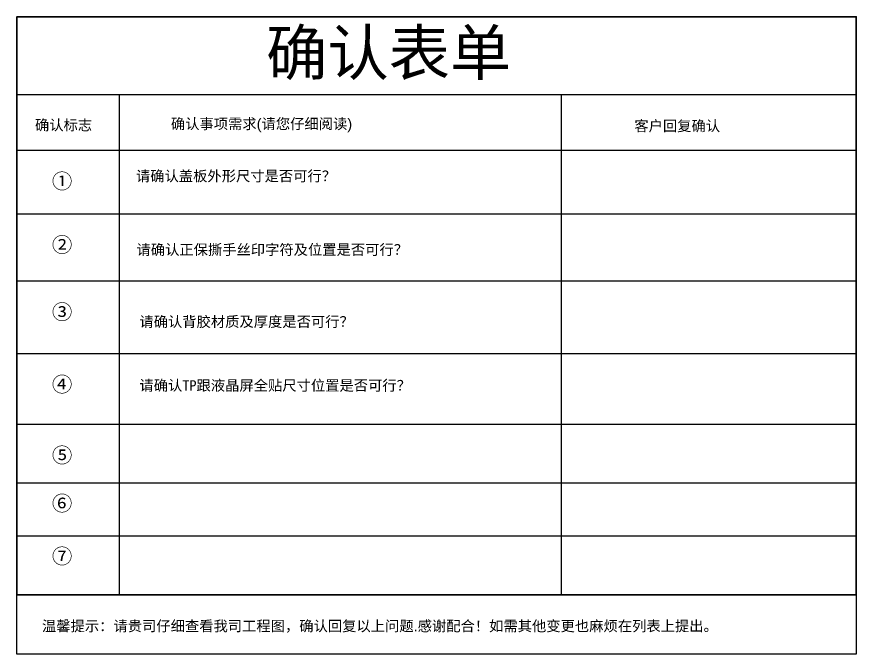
# Model space of a CAD drawing. Header units: millimetres. Extents: x 20905 to 43117, y -15595 to -5301.
# Drawn here: x 26781 to 27454, y -15309 to -14798 of the extents above; entities that cross this region are included whole.
import ezdxf

# ---------------------------------------------------------------- set-up
doc = ezdxf.new("R2010")
doc.units = ezdxf.units.MM
doc.header["$LTSCALE"] = 0.2
doc.styles.add('宋体', font='arial.ttf')

msp = doc.modelspace()

# ---------------------------------------------------------------- linework, layer by layer
at = {"color": 0, "lineweight": 30}
msp.add_lwpolyline([(26780.8391, -15261.3909), (26780.8391, -14797.9324), (27453.5789, -14797.9324), (27453.5789, -15261.3909)], close=True, dxfattribs=at)
at = {"color": 0}
for points in [[(26780.8391, -14860.3644), (27453.5789, -14860.3644)], [(26862.6721, -14860.3644), (26862.6721, -15261.3909)], [(27217.0228, -14860.3644), (27217.0228, -15261.3909)], [(26780.8391, -14904.9229), (27453.5789, -14904.9229)], [(26780.7339, -14955.9124), (27453.5789, -14955.9118)], [(26780.6865, -15009.7457), (27453.5789, -15009.7457)], [(26780.6865, -15124.6133), (27453.5789, -15124.6133)], [(26781.6221, -15171.6823), (27453.5789, -15171.6823)], [(26781.6221, -15214.0538), (27453.5789, -15214.0538)]]:
    msp.add_lwpolyline(points, dxfattribs=at)
msp.add_lwpolyline([(26780.8391, -15067.8391), (27453.5789, -15067.8391)])
msp.add_lwpolyline([(26780.8391, -15261.3909), (27453.5789, -15261.3909), (27453.5789, -15309.0317), (26780.8391, -15309.0317)], close=True)

# ---------------------------------------------------------------- texts
at = {"style": '宋体'}
msp.add_text('确认表单', height=36.02566, dxfattribs=at).set_placement((26980.4923, -14844.6952))
at = {"color": 0, "style": '宋体'}
for s, p in [('确认标志', (26795.2396, -14888.9482)), ('确认事项需求(请您仔细阅读)', (26904.2366, -14887.9361)), ('客户回复确认', (27275.7323, -14889.6278)), ('温馨提示：请贵司仔细查看我司工程图，确认回复以上问题.感谢配合！如需其他变更也麻烦在列表上提出。', (26800.8845, -15290.5929))]:
    msp.add_text(s, height=8.4, dxfattribs=at).set_placement(p)
at = {"color": 1, "attachment_point": 1, "style": '宋体'}
for s, insert, char_height, width in [('①', (26808.8195, -14923.7538), 12, 3.138098), ('{\\fSimHei|b0|i0|c134|p49;请确认盖板外形尺寸是否可行？}', (26876.2061, -14921.3863), 8.4, 345.586837), ('②', (26808.8195, -14974.7431), 12, 3.138098), ('{\\fSimHei|b0|i0|c134|p49;请确认正保撕手丝印字符及位置是否可行？}', (26876.6211, -14980.4231), 8.4, 345.586837), ('③', (26808.8195, -15028.5766), 12, 3.138098), ('{\\fSimHei|b0|i0|c134|p49;请确认背胶材质及厚度是否可行？}', (26878.9793, -15038.1686), 8.4, 345.586837), ('④', (26808.8195, -15086.6699), 12, 3.138098), ('{\\fSimHei|b0|i0|c134|p49;请确认TP跟液晶屏全贴尺寸位置是否可行？}', (26878.9793, -15089.3128), 8.4, 345.586837), ('⑤', (26808.8195, -15143.4441), 12, 3.138098), ('⑥', (26808.8195, -15182.0693), 12, 3.138098), ('⑦', (26808.8195, -15224.4409), 12, 3.138098)]:
    msp.add_mtext(s, dxfattribs=dict(at, insert=insert, char_height=char_height, width=width))

doc.saveas('drawing.dxf')
